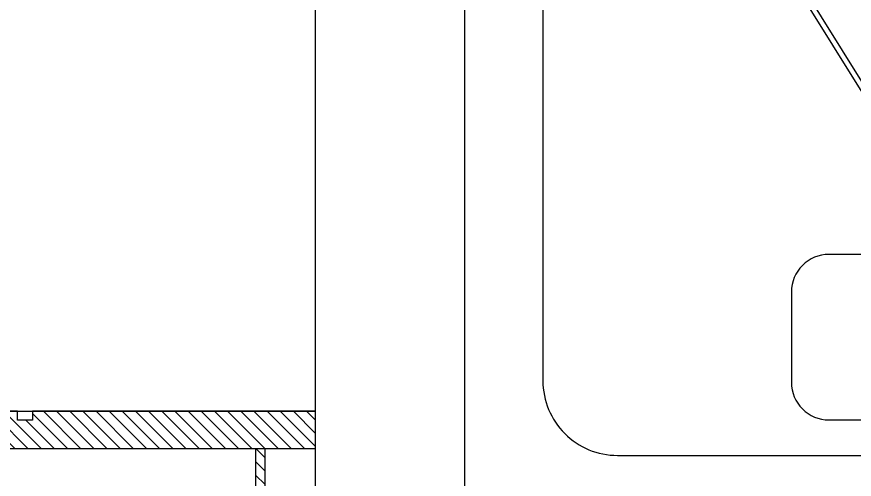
# Model space of a CAD drawing. Header units: feet. Extents: x 3060731 to 3073674, y -5462724 to -5455094.
# Drawn here: x 3068343 to 3068906, y -5456040 to -5455730 of the extents above; entities that cross this region are included whole.
import ezdxf

# ---------------------------------------------------------------- set-up
doc = ezdxf.new("R2010")
doc.units = ezdxf.units.FT
doc.header["$LTSCALE"] = 33
doc.header["$MEASUREMENT"] = 0
for name, color, linetype, lineweight in [('LENS-FURNITURE', 13, 'Continuous', 9), ('LENS-PARTITION', 21, 'Continuous', 25), ('LK-FF&E WALL', 1, 'Continuous', 9), ('LN-ELEVATION-1', 81, 'Continuous', 25), ('LN-ELEVATION-3', 125, 'Continuous', 18), ('LN-HATCH', 251, 'Continuous', 0)]:
    doc.layers.add(name, color=color, linetype=linetype, lineweight=lineweight)
doc.layers.add('PDF_Geometry', color=7, linetype='Continuous')

# ---------------------------------------------------------------- blocks, each defined once
blk = doc.blocks.new('CLENS 900')
at = {"layer": 'LN-HATCH', "ltscale": 0.5}
h = blk.add_hatch(dxfattribs=at)
h.set_pattern_fill('ANSI31', color=256, scale=50)
h.set_pattern_definition([(45, (911.7948143622632, 249.9999999999854), (-4.419417382415921, 4.419417382415921), [])])
h.paths.add_polyline_path([(0, 250), (0, 60), (6, 60), (6, 50), (0, 50), (0, 6), (25, 6), (25, 250)])
h = blk.add_hatch(dxfattribs=at)
h.set_pattern_fill('ANSI31', color=256, scale=2)
h.set_pattern_definition([(45, (4210046.041545031, 1706864.740126446), (-4.490128060534575, 4.490128060534575), [])])
h.paths.add_polyline_path([(875.0000000000146, 209.9999999999854), (25, 210), (25, 216), (875.0000000000146, 215.9999999999854)])
at = {"layer": 'LN-ELEVATION-1', "ltscale": 0.5}
for points in [[(0, 250), (0, 60), (6, 60), (6, 50), (0, 50), (0, 6), (25, 6), (25, 250)], [(875, 210), (25, 210), (25, 216), (875, 216)]]:
    blk.add_lwpolyline(points, close=True, dxfattribs=at)
at = {"layer": 'LN-ELEVATION-3', "ltscale": 0.5}
blk.add_line((25, 250), (875, 250), dxfattribs=at)
blk = doc.blocks.new('PHOROPTER')
at = {"layer": 'LN-ELEVATION-1', "lineweight": 25}
for points in [[(347.2289559834462, -60.6858375254087), (172.3637664475536, 219.501510522794)], [(345.8813717633312, -65.13636992964894), (168.0875212373503, 219.7435859530233)]]:
    blk.add_lwpolyline(points, dxfattribs=at)
blk.add_lwpolyline([(566.9349693848634, -34.02664670208469), (235.9349696977952, -34.01213702559471, 0.4142135623730951), (210.9338738246588, -59.01104110479355), (210.9311998411576, -120.0110410419293, 0.4142135623730951), (235.9301039092096, -145.0121369194239), (566.9301036037722, -145.0266465982422, 0.4142135623730951), (591.9311994769523, -120.027742520906), (591.9338734678023, -59.02774257911368, 0.4142135623730951)], format="xyb", close=True, dxfattribs=at)
blk = doc.blocks.new('MOROTISED TABLE-TRIAL SET 950x600')
at = {"layer": 'PDF_Geometry', "lineweight": 25}
blk.add_lwpolyline([(415.5923622683621, 2.18279e-11), (550.0003704861738, 2.18279e-11, 0.4142524001247118), (599.9958994225599, 50.00260162355697), (599.9958994225599, 899.9973678589085, 0.4142518501714829), (550.0003704861738, 950.0000000000218), (50.00260613718999, 950.0000000000218, 0.4142929195148918), (4.605390131e-07, 899.9973678589085), (4.605390131e-07, 50.00260162355697, 0.414163635492108), (50.00260613718999, 2.18279e-11), (415.5923622683621, 2.18279e-11)], format="xyb", dxfattribs=at)

msp = doc.modelspace()

# ---------------------------------------------------------------- linework, layer by layer
at = {"layer": 'LENS-PARTITION'}
for points in [[(3068293.861218098, -5455669.443461719), (3068293.861218098, -5455669.443461719), (3068293.861218098, -5455994.443461714), (3068543.861218098, -5455994.443461714), (3068543.861218098, -5455419.443461716), (3068293.861218098, -5455419.443461719)], [(3068543.861218098, -5455419.443461716), (3068643.861218098, -5455419.443461716), (3068643.861218098, -5456794.443461713), (3068543.861218098, -5456794.443461713)]]:
    msp.add_lwpolyline(points, close=True, dxfattribs=at)

# ---------------------------------------------------------------- block references
msp.add_blockref('PHOROPTER', (3068652.51530921, -5455855.178026238))
at = {"layer": 'LENS-FURNITURE', "rotation": 270}
msp.add_blockref('MOROTISED TABLE-TRIAL SET 950x600', (3068696.550646542, -5455424.023554484), dxfattribs=at)
at = {"layer": 'LK-FF&E WALL', "rotation": 270}
msp.add_blockref('CLENS 900', (3068293.861218098, -5455994.443461714), dxfattribs=at)

doc.saveas('drawing.dxf')
